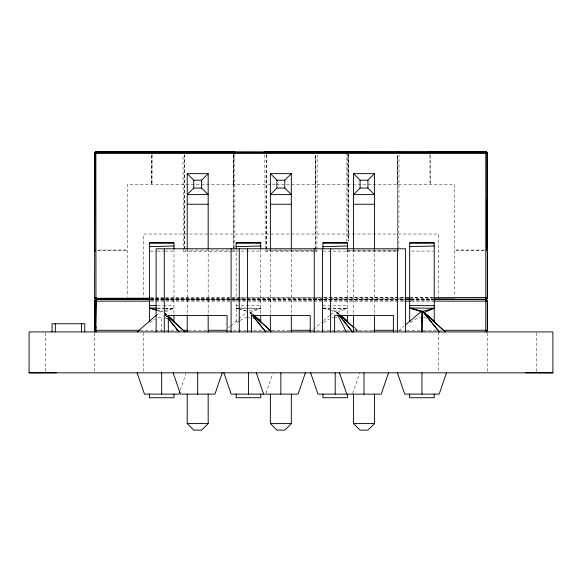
<?xml version="1.0" encoding="UTF-8"?>
<svg xmlns="http://www.w3.org/2000/svg" width="582" height="582" viewBox="0 0 582 582"><rect width="100%" height="100%" fill="white"/><g stroke="black" fill="none" stroke-linecap="round" stroke-linejoin="round"><path stroke-width="0.44" stroke-dasharray="2.91 2.18" d="M152.026 154.601L151.866 184.603L151.88 155.059M233.724 155.059L233.709 250.078L234.866 251.235L232.16 251.235M233.731 153.248L233.724 250.093L184.589 250.093L183.446 251.235L182.974 155.059M316.957 249.678L316.95 251.475L315.553 250.078L315.568 155.059M396.109 251.475L346.894 251.475L346.894 249.663M346.894 241.501L346.908 153.502M397.397 247.386L397.411 155.059M233.775 154.827L233.709 184.603L233.869 154.601M315.553 184.603L315.619 154.827L315.72 250.245L266.432 250.093L265.29 251.235L264.817 155.059M316.957 248.776L317.183 155.052M348.269 153.502L348.138 241.203L347.81 153.502M397.397 184.603L397.462 154.827L397.564 247.525M398.794 251.475L398.801 249.678M398.801 248.776L399.026 155.052M180.376 389.867L185.949 373.695M265.959 393.272L272.703 373.695M352.714 393.272L359.749 372.844M346.894 251.475L348.291 250.078L397.397 250.078M228.661 327.775L230.028 326.597M230.712 326L238.198 319.503M238.875 318.914L247.408 311.632M313.371 329.55L321.555 322.45M323.599 320.675L329.674 315.415M398.757 330.736L404.214 326M156.165 315.415L161.447 311.166L173.967 308.256L165.193 308.154M330.343 314.847L334.956 311.166L347.469 308.256L323.796 307.98M150.047 322.661L155.299 319.212M239.362 320.871L236.168 323.105L236.168 249.271M323.556 322.661L329.492 318.805M410.31 322.661L416.246 318.805L420.24 317.306M240.002 320.427L246.732 317.306M165.346 311.828L173.967 308.256M251.264 314.069L249.023 311.326L250.536 312.483L260.721 308.256L236.168 307.965L237.769 308.489M322.915 307.965L335.778 311.326L337.291 312.483L347.469 308.256M158.129 317.837L161.687 317.146L161.687 331.922M331.638 317.837L333.486 317.306M249.038 310.97L260.721 308.256M97.31 250.238L127.312 250.078L97.769 250.093M150.702 298.188L231.52 298.035M232.429 298.028L323.236 297.86M324.145 297.853L404.061 297.7M433.117 297.649L411.321 297.693L433.081 297.766M275.541 184.603L127.312 184.603L127.312 296.478M276.268 184.603L351.928 184.603M352.757 184.603L454.688 184.603L454.688 296.478M484.231 250.093L454.688 250.078L484.69 250.238M266.338 154.907L266.432 250.093L315.553 250.078M348.123 250.245L396.669 250.245M150.287 251.089L156.427 251.089M157.3 251.089L164.32 251.089M165.193 251.089L173.967 251.089M236.168 251.089L260.721 251.089M322.915 251.089L347.469 251.089M411.489 251.089L433.314 251.089M183.446 251.235L231.258 251.235M150.512 299.163L404.206 299.163M411.321 299.155L433.306 299.163M150.956 299.184L154.594 299.184M155.503 299.184L162.778 299.184M163.688 299.184L246.441 299.184M247.35 299.184L329.194 299.184M330.103 299.184L404.672 299.184M411.038 299.184L432.863 299.184M150.956 299.512L404.672 299.512M411.038 299.512L432.863 299.512M150.512 299.534L404.206 299.534M411.321 299.541L433.306 299.534M150.702 301.149L231.52 301.149M232.429 301.149L323.236 301.149M324.145 301.149L404.061 301.149M411.321 301.149L433.117 301.149M157.3 308.627L164.32 308.627M165.193 308.627L173.967 308.627M236.168 308.627L260.721 308.627M322.915 308.627L347.469 308.627M140.189 330.285L178.703 330.285M179.612 330.285L181.94 330.285M188.299 330.285L207.359 330.285M228.239 330.285L265.457 330.285M265.996 330.285L268.724 330.285M271.809 330.285L290.549 330.285M311.457 330.285L346.246 330.285M346.923 330.285L349.877 330.285M354.198 330.285L373.484 330.285M394.203 330.285L406.163 330.285M406.934 330.285L422.503 330.285M423.303 330.285L436.944 330.285M439.745 330.285L441.563 330.285M150.476 297.584L231.352 297.635M232.262 297.635L239.529 297.642M240.439 297.642L323.134 297.7M324.043 297.7L404.912 297.751M150.738 298.406L164.371 298.421M165.281 298.421L314.324 298.537M315.233 298.537L397.935 298.595M398.845 298.595L404.294 298.602M410.659 298.61L432.47 298.624M150.702 300.472L231.52 300.574M232.429 300.574L323.236 300.69M324.145 300.69L404.061 300.792M411.321 300.799L433.117 300.829M265.29 251.235L314.236 251.468M315.138 251.468L316.95 251.475M322.915 305.455L347.469 305.717M236.168 305.455L260.721 305.717M157.3 305.535L162.567 305.594M163.44 305.601L173.967 305.717M157.3 308.06L164.32 308.147M335.196 317.146L336.905 317.306M248.441 317.146L250.151 317.306M236.168 307.965L237.885 308.424M238.744 308.656L246.484 310.708M157.147 310.024L162.989 311.836M423.66 317.306L426.941 318.485M323.723 308.227L329.347 310.06M330.147 310.322L334.163 311.632M238.576 308.751L246.608 311.37M157.446 310.584L160.654 311.632M252.712 318.158L254.145 318.805M165.244 317.837L167.39 318.805M337.291 312.483L339.117 314.047M250.536 312.483L252.362 314.047M164.997 313.523L166.83 315.088M165.143 313.654L166.496 314.826M354.293 327.186L358.381 330.736M339.168 314.273L336.498 311.836L338.709 314.607M357.879 331.311L354.54 328.27L358.548 331.922M252.413 314.273L249.743 311.836L251.955 314.607M164.99 313.662L166.328 314.877M165.113 313.698L166.437 314.913M338.018 314.069L335.778 311.326L337.407 314.498M165.07 314.76L166.743 316.819M165.201 314.607L166.867 316.681M429.974 154.601L430.134 184.603L430.12 155.059M348.131 154.601L348.291 241.108M266.287 154.601L266.447 250.078M184.443 154.601L184.603 250.078L184.494 154.907M348.276 155.059L348.291 184.603M234.837 153.502L234.866 251.235M536.531 332.831L536.531 371.934M487.425 332.831L487.425 371.934M438.319 298.617L438.319 234.037L143.681 234.037L143.681 298.617M438.319 331.922L438.319 371.934M374.481 248.769L374.481 314.717M353.529 248.769L353.529 314.717M347.469 249.271L347.469 314.338M291.327 248.769L291.327 314.717M270.375 248.769L270.375 314.717M260.721 249.271L260.721 314.338M208.174 248.769L208.174 314.717M187.222 248.769L187.222 314.717M173.967 249.271L173.967 314.338M151.866 155.278L151.866 184.603M143.681 332.831L143.681 372.844M94.575 332.831L94.575 371.934M45.469 332.831L45.469 371.934"/><path stroke-width="0.87" d="M95.055 250.558L94.648 251.235L94.655 153.502L94.757 152.76L96.212 151.887L96.212 153.502L95.957 151.887L486.53 152.048L487.403 153.248L487.403 297.802L486.043 299.163L434.027 299.155M487.41 251.475L487.156 153.139L485.788 153.502M486.043 299.163L485.788 297.802L487.403 297.802L486.945 298.704L487.345 297.548L487.403 153.248L486.043 151.887L428.738 151.88L486.043 151.887L487.403 153.502L94.597 153.502L95.957 151.887L153.022 151.938L152.346 152.346M485.788 152.178L485.788 299.163L487.243 298.29M487.119 250.762L487.156 153.139M139.28 330.285L94.597 330.285L95.055 331.442L94.597 330.285L94.757 300.407L96.212 299.592L96.212 300.407L95.419 300.938L94.757 300.407L94.597 300.894L94.597 330.54L95.957 331.9L95.957 330.285M95.972 328.474L95.986 326.662M94.844 331.078L96.212 331.704L95.703 330.285L95.957 299.534L149.603 299.534M95.703 330.285L96.212 301.149C95.433 299.745 96.801 299.053 95.055 299.992L94.597 300.894L94.982 300.443L95.252 301.149L96.001 300.356M96.001 331.078L95.957 331.9L95.47 331.74L94.597 330.285M486.843 199.764L486.945 250.558L487.352 251.235L487.403 153.248L486.581 153.292L485.788 152.542L95.848 152.135L95.957 299.163L94.597 297.802L94.757 152.76L94.59 251.475L94.881 250.762M95.957 153.502L95.804 151.975L234.866 151.938L234.19 152.346M486.196 331.813L487.403 330.285L487.316 300.741L485.788 300.894L485.788 299.534L487.403 300.894L485.788 301.149L485.788 331.245L486.297 331.842L487.403 330.285L487.403 300.894L486.945 299.992L486.043 299.534L434.216 299.534M149.792 299.112L95.957 299.163L95.957 297.548M179.794 391.57L178.914 394.123L144.46 394.123L137.134 372.844M222.251 372.844L214.925 394.123L180.471 394.123L173.145 372.844M305.405 372.844L298.079 394.123L231.214 394.123L223.888 372.844M388.558 372.844L381.232 394.123L317.968 394.123L310.643 372.844M446.503 372.844L439.177 394.123L404.723 394.123L397.397 372.844M264.81 152.346L265.05 151.88L486.196 151.975L485.788 152.542L486.494 152.273L486.043 151.887L486.043 153.502M94.597 153.502L95.092 152.382L96.212 151.946L95.092 152.382M234.983 152.135L232.582 152.193M487.345 297.548L487.018 298.253L485.788 297.548L434.027 297.649M94.648 251.235L94.597 153.248L95.055 152.346L95.957 151.887L153.262 151.88M94.655 153.502L94.982 152.797L95.252 153.502L96.212 153.248M96.001 152.71L95.252 153.502L94.597 153.248M193.77 188.051L187.222 194.599L208.174 194.599L201.627 188.051L193.77 188.051L193.77 180.194L187.222 173.647L208.174 173.647L208.174 248.616M201.627 188.051L201.627 180.194L208.174 173.647M95.092 298.668L96.212 299.104L95.092 298.668L94.597 297.802L95.092 297.846M276.923 188.051L270.375 194.599L291.327 194.599L284.78 188.051L276.923 188.051L276.923 180.194L270.375 173.647L291.327 173.647L291.327 248.616M284.78 188.051L284.78 180.194L291.327 173.647M367.933 188.051L360.076 188.051L353.529 194.599L374.481 194.599L367.933 188.051L367.933 180.194L374.481 173.647L353.529 173.647L353.529 248.616M208.174 394.123L208.174 423.587L201.627 430.134L193.77 430.134L187.222 423.587L187.222 394.123M291.327 394.123L291.327 423.587L284.78 430.134L276.923 430.134L270.375 423.587L270.375 394.123M374.481 394.123L374.481 423.587L367.933 430.134L360.076 430.134L353.529 423.587L353.529 394.123M137.134 331.922L156.165 315.415M405.581 324.814L421.71 311.166L423.252 311.836L434.223 321.264L424.045 312.483L434.223 308.256L409.67 307.965L420.917 311.632M95.47 299.694L95.055 299.992L95.957 299.534M316.033 152.346L316.71 151.938M397.877 152.346L398.554 151.938M96.212 298.362L95.506 298.777L95.957 299.163M316.397 152.135L317.19 151.887L317.19 152.346M398.241 152.135L399.034 151.887L399.034 152.346M434.223 308.256L422.532 311.326L409.67 307.965M486.494 152.273L486.043 151.887M487.403 300.894L486.581 300.938L485.788 300.188L486.494 299.919L486.043 299.534M149.414 246.644L173.967 245.997M236.168 246.644L260.721 245.997M322.915 246.644L347.469 245.997M409.67 246.644L434.223 245.997M149.792 298.188L96.212 298.29L94.597 297.802M404.97 297.7L410.419 297.693M29.1 372.844L552.9 372.844L552.9 331.922L29.1 331.922L29.1 372.844L56.367 372.771M234.393 152.171L183.206 151.88L184.123 152.346M193.77 180.194L201.627 180.194M276.923 180.194L284.78 180.194M353.529 173.647L360.076 180.194L367.933 180.194M187.222 204.246L208.174 204.246M270.375 204.246L291.327 204.246M353.529 204.246L374.481 204.246M149.414 321.453L149.414 242.905L173.967 242.905L173.967 248.71M236.168 248.579L236.168 242.905L260.721 242.905L260.721 248.71M322.915 248.579L322.915 242.905L347.469 242.905L347.469 248.71M409.67 321.453L409.67 242.905L434.223 242.905L434.223 321.453M404.97 299.155L410.419 299.155M127.312 299.184L150.047 299.184M405.581 299.184L410.128 299.184M433.772 299.184L454.688 299.184M143.681 299.512L150.047 299.512M405.581 299.512L410.128 299.512M433.772 299.512L438.319 299.512M405.116 299.534L409.663 299.534M96.212 301.149L149.792 301.149M404.97 301.149L410.419 301.149M434.027 301.149L485.788 301.149M411.489 308.627L413.307 308.627M183.759 330.285L187.389 330.285M208.269 330.285L226.427 330.285M290.876 330.285L310.846 330.285M373.484 330.285L393.454 330.285M444.284 330.285L487.403 330.285M187.222 423.587L208.174 423.587M270.375 423.587L291.327 423.587M353.529 423.587L374.481 423.587M487.403 153.502L486.53 152.048L428.978 151.938L429.654 152.346M152.549 152.171L95.848 152.135L101.283 152.193M409.67 242.905L434.223 242.941M322.915 242.905L347.469 242.941M236.168 242.905L260.721 242.941M149.414 242.905L173.967 242.941M265.763 152.171L265.05 151.88L272.049 152.193M525.633 372.771L552.9 372.844M409.67 305.455L434.223 305.717M149.414 305.455L156.427 305.528M156.638 310.322L149.414 307.965L156.427 308.053M485.788 151.946L486.53 152.048M149.414 307.965L156.289 309.799M264.81 151.887L265.603 152.135M183.759 152.135L182.966 151.887L182.966 152.346M347.163 151.946L347.81 152.346M485.788 153.248L485.788 151.866L486.908 152.382L487.345 153.502M265.29 151.938L265.967 152.346M485.788 151.866L487.156 152.71M343.635 320.427L344.915 321.322M253.585 315.088L260.721 321.264L253.927 315.408M340.681 315.408L347.469 321.264L341.554 316.135M167.856 315.997L173.967 321.264L168.045 316.135M339.837 314.877L353.871 327.659M253.083 314.877L271.125 331.311L253.192 314.913M167.667 316.099L185.04 331.922L167.769 316.128M424.045 312.483L445.303 331.922L423.252 311.836L439.308 331.922L422.532 311.326L421.95 331.922L421.71 311.166M339.946 314.913L353.9 327.666M339.139 315.444L352.554 331.922L339.262 315.298M252.384 315.444L265.799 331.922L252.508 315.298M167.863 318.194L179.045 331.922L167.972 318.07M486.297 331.842L486.043 330.285M337.815 315.284L346.341 331.922M339.452 372.844L346.777 394.123M256.298 372.844L263.624 394.123M434.223 394.123L434.223 397.732L409.67 397.732L409.67 394.123M421.95 317.146L421.95 322.363M421.95 372.844L421.95 394.123M405.581 331.922L405.581 248.769L156.121 248.769L156.121 331.922M397.397 248.769L397.397 331.922M393.374 331.922L393.374 315.553L334.635 315.553L334.635 331.922M374.481 173.647L374.481 248.616M374.481 314.717L374.481 331.922M364.005 372.844L364.005 394.123M360.076 180.194L360.076 188.051M353.529 314.717L353.529 331.922M347.469 314.964L347.469 321.453M347.469 394.123L347.469 397.732L322.915 397.732L322.915 394.123M335.196 372.844L335.196 394.123M330.612 248.769L330.612 331.922M322.428 248.769L322.428 331.922M314.244 248.769L314.244 331.922M310.221 331.922L310.221 315.553L251.482 315.553L251.482 331.922M291.327 314.717L291.327 331.922M280.851 372.844L280.851 394.123M270.375 173.647L270.375 248.616M270.375 314.717L270.375 331.922M260.721 314.964L260.721 322.348M260.721 394.123L260.721 397.732L236.168 397.732L236.168 394.123M248.441 372.844L248.441 394.123M247.459 248.769L247.459 331.922M239.275 248.769L239.275 331.922M231.09 248.769L231.09 331.922M227.067 331.922L227.067 315.553L168.329 315.553L168.329 331.922M208.174 314.717L208.174 331.922M197.698 372.844L197.698 394.123M187.222 173.647L187.222 248.616M187.222 314.717L187.222 331.922M173.967 314.964L173.967 322.348M173.967 394.123L173.967 397.732L149.414 397.732L149.414 394.123M164.306 248.769L164.306 331.922M161.687 372.844L161.687 394.123M84.754 331.922L84.754 323.738L52.016 323.738L52.016 331.922M81.48 323.738L81.48 331.922M55.29 323.738L55.29 331.922"/></g></svg>
